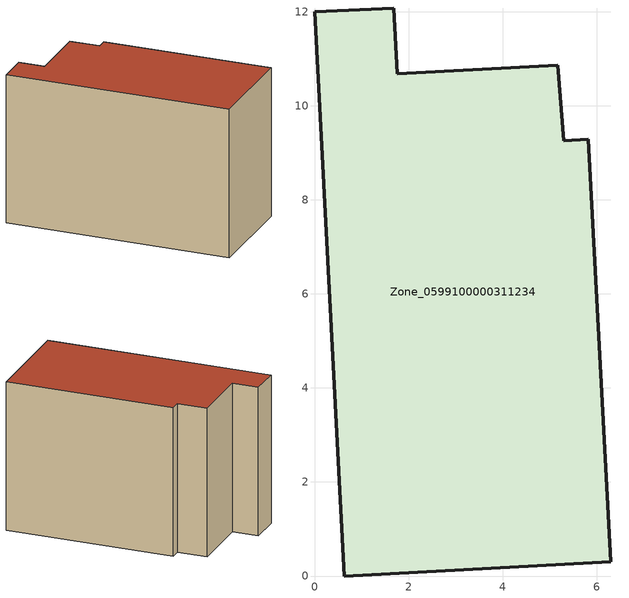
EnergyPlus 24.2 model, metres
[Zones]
Zone_0599100000311234
 floor ground (C_G): 6.3,0.3 0.63,0 0,12 1.68,12.08 1.75,10.68 5.17,10.86 5.29,9.26 5.82,9.29 z0
 wall outside (C_F): 5.29,9.26 5.17,10.86 1.75,10.68 1.68,12.08 0,12 0.63,0 6.3,0.3 5.82,9.29 5.29,9.26 z0:8.07
 roof outside (C_R): 6.3,0.3 5.82,9.29 5.29,9.26 5.17,10.86 1.75,10.68 1.68,12.08 0,12 0.63,0 z8.07
[BUILDING]
Pand.0599100000311234: North Axis=0; Terrain=City; Loads Convergence Tolerance Value=0.04; Temperature Convergence Tolerance Value=0.4; Solar Distribution=FullExterior; Maximum Number of Warmup Days=25; Minimum Number of Warmup Days=1
[Site:Location]
Rotterdam.The.Hague.AP_ZH_NLD Design_Conditions: Latitude=51.96; Longitude=4.45; Time Zone=1; Elevation=-4.5
[SITE:GROUNDTEMPERATURE:BUILDINGSURFACE]
18, 18, 18, 18, 18, 18, 18, 18, 18, 18, 18, 18
[MATERIAL] Thermal Absorptance=0.9; Solar Absorptance=0.7; Visible Absorptance=0.7
Name | Roughness | Thickness | Conductivity | Density | Specific Heat
G.TC.1992-2005 | MediumSmooth | 0.15 | 0.06 | 540 | 1210
F.TC.1992-2005 | Rough | 0.3 | 0.12 | 1920 | 840
R.TC.1992-2005 | MediumRough | 0.2 | 0.08 | 1500 | 1000
[CONSTRUCTION]
C_G: G.TC.1992-2005
C_F: F.TC.1992-2005
C_R: R.TC.1992-2005
[ZONE]
Zone_0599100000311234: Type=1; Multiplier=1; Ceiling Height=Autocalculate; Volume=Autocalculate; Floor Area=autocalculate; Part of Total Floor Area=Yes
[ZONEINFILTRATION:DESIGNFLOWRATE]
Infil_Zone_0599100000311234: Zone or ZoneList or Space or SpaceList=Zone_0599100000311234; Schedule=AlwaysOn; Design Flow Rate Calculation Method=Flow/Area; Flow Rate per Floor Area=0.0015; Constant Term Coefficient=1; Temperature Term Coefficient=0; Velocity Term Coefficient=0; Velocity Squared Term Coefficient=0
[HVACTEMPLATE:ZONE:IDEALLOADSAIRSYSTEM]
Zone_0599100000311234: Maximum Heating Supply Air Temperature=50; Minimum Cooling Supply Air Temperature=13; Maximum Heating Supply Air Humidity Ratio=0.0156; Minimum Cooling Supply Air Humidity Ratio=0.0077; Heating Limit=NoLimit; Cooling Limit=NoLimit; Dehumidification Control Type=ConstantSensibleHeatRatio; Cooling Sensible Heat Ratio=0.7; Dehumidification Setpoint=60; Humidification Control Type=None; Humidification Setpoint=30; Outdoor Air Method=None; Outdoor Air Flow Rate per Person=0.00944; Outdoor Air Flow Rate per Zone Floor Area=0; Outdoor Air Flow Rate per Zone=0; Demand Controlled Ventilation Type=None; Outdoor Air Economizer Type=NoEconomizer; Heat Recovery Type=None; Sensible Heat Recovery Effectiveness=0.7; Latent Heat Recovery Effectiveness=0.65
[ZONECONTROL:THERMOSTAT]
ThermostatControl_Zone_0599100000311234: Zone or ZoneList=Zone_0599100000311234; Control Type Schedule=DualSetpointControlType; Control 1=Thermostat_Zone_0599100000311234; Temperature Difference Between Cutout And Setpoint=0
[THERMOSTATSETPOINT:DUALSETPOINT]
Thermostat_Zone_0599100000311234: Heating Setpoint Temperature Schedule=HeatingSetpoint_Zone_0599100000311234; Cooling Setpoint Temperature Schedule=CoolingSetpoint_Zone_0599100000311234
[SCHEDULE:COMPACT]
HeatingSetpoint_Zone_0599100000311234: Through: 12/31, For: AllDays, Until: 24:00, 21
CoolingSetpoint_Zone_0599100000311234: Through: 12/31, For: AllDays, Until: 24:00, 24
DualSetpointControlType: Through: 12/31, For: AllDays, Until: 24:00, 4
AlwaysOn: Through: 12/31, For: AllDays, Until: 24:00, 1
